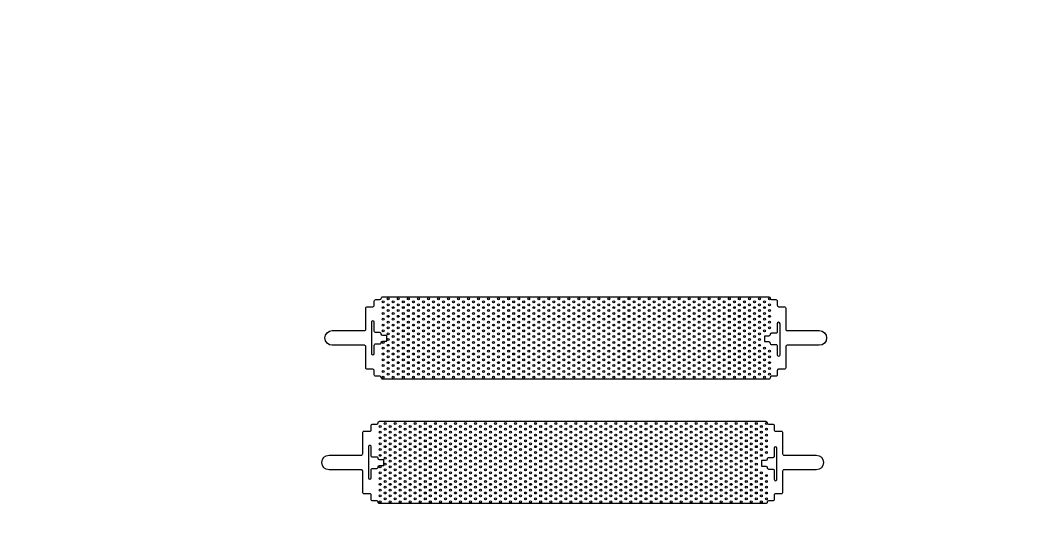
# Model space of a CAD drawing. Extents: x -291495 to 135863, y 5915 to 271227.
# Drawn here: x 41363 to 72863, y 84622 to 100386 of the extents above; entities that cross this region are included whole.
import ezdxf

# ---------------------------------------------------------------- set-up
doc = ezdxf.new("R2010")
doc.units = 13

msp = doc.modelspace()

# ---------------------------------------------------------------- linework, layer by layer
for p, q in [((52646, 89299), (52646, 89299)), ((52550, 85430), (52550, 85430))]:
    msp.add_line(p, q)
for points in [[(66198, 90288), (65198, 90288, 0.414214), (65154, 90245), (65154, 89588, -0.414214), (65110, 89545), (64935, 89545, 0.414214), (64891, 89501), (64891, 89370, -0.414214), (64848, 89326), (64716, 89326, 0.410904), (64673, 89283, -0.417531), (64629, 89238), (52629, 89238, -0.417531), (52585, 89283, 0.410904), (52541, 89326), (52410, 89326, -0.414214), (52366, 89370), (52366, 89501, 0.414214), (52323, 89545), (52148, 89545, -0.414214), (52104, 89588), (52104, 90245, 0.414214), (52060, 90288), (51060, 90288, -1), (51060, 90745), (52060, 90745, 0.414214), (52104, 90789), (52104, 91445, -0.414214), (52148, 91489), (52323, 91489, 0.414214), (52366, 91533), (52366, 91664, -0.414214), (52410, 91708), (52541, 91708, 0.410904), (52585, 91751, -0.417531), (52629, 91795), (64629, 91795, -0.411139), (64673, 91751, 0.410904), (64716, 91708), (64848, 91708, -0.414214), (64891, 91664), (64891, 91533, 0.414214), (64935, 91489), (65110, 91489, -0.414214), (65154, 91445), (65154, 90789, 0.414214), (65198, 90745), (66198, 90745, -1), (66198, 90288)], [(66102, 86420), (65102, 86420, 0.414214), (65058, 86376), (65058, 85720, -0.414214), (65014, 85676), (64839, 85676, 0.414214), (64796, 85632), (64796, 85501, -0.414214), (64752, 85457), (64621, 85457, 0.410904), (64577, 85414, -0.417531), (64533, 85370), (52533, 85370, -0.417531), (52489, 85414, 0.410904), (52446, 85457), (52314, 85457, -0.414214), (52271, 85501), (52271, 85632, 0.414214), (52227, 85676), (52052, 85676, -0.414214), (52008, 85720), (52008, 86376, 0.414214), (51964, 86420), (50964, 86420, -1), (50964, 86877), (51964, 86877, 0.414214), (52008, 86920), (52008, 87577, -0.414214), (52052, 87620), (52227, 87620, 0.414214), (52271, 87664), (52271, 87795, -0.414214), (52314, 87839), (52446, 87839, 0.410904), (52489, 87882, -0.417531), (52533, 87927), (64533, 87927, -0.411139), (64577, 87882, 0.410904), (64621, 87839), (64752, 87839, -0.414214), (64796, 87795), (64796, 87664, 0.414214), (64839, 87620), (65014, 87620, -0.414214), (65058, 87577), (65058, 86920, 0.414214), (65102, 86877), (66102, 86877, -1), (66102, 86420)]]:
    msp.add_lwpolyline(points, format="xyb")
at = {"linetype": 'Continuous'}
for points in [[(52366, 91002, 1.000064), (52279, 91002), (52279, 90039, 1), (52366, 90039), (52366, 90290, -0.414214), (52410, 90334), (52541, 90334, 0.417531), (52585, 90378, -0.410904), (52629, 90421), (52760, 90421), (52760, 90596), (52629, 90596, -0.410904), (52585, 90639, 0.417531), (52541, 90684), (52410, 90684, -0.414214), (52366, 90727), (52366, 91002)], [(64891, 89996, 1.000064), (64979, 89996), (64979, 90959, 1), (64891, 90959), (64891, 90708, -0.414214), (64848, 90664), (64716, 90664, 0.417531), (64673, 90620, -0.410904), (64629, 90577), (64498, 90577), (64498, 90402), (64629, 90402, -0.410904), (64673, 90358, 0.417531), (64716, 90314), (64848, 90314, -0.414214), (64891, 90270), (64891, 89996)], [(52271, 87133, 1.000064), (52183, 87133), (52183, 86170, 1), (52271, 86170), (52271, 86421, -0.414214), (52314, 86465), (52446, 86465, 0.417531), (52489, 86509, -0.410904), (52533, 86552), (52664, 86552), (52664, 86727), (52533, 86727, -0.410904), (52489, 86771, 0.417531), (52446, 86815), (52314, 86815, -0.414214), (52271, 86858), (52271, 87133)], [(64796, 86127, 1.000064), (64883, 86127), (64883, 87090, 1), (64796, 87090), (64796, 86839, -0.414214), (64752, 86795), (64621, 86795, 0.417531), (64577, 86751, -0.410904), (64533, 86708), (64402, 86708), (64402, 86533), (64533, 86533, -0.410904), (64577, 86489, 0.417531), (64621, 86445), (64752, 86445, -0.414214), (64796, 86401), (64796, 86127)]]:
    msp.add_lwpolyline(points, format="xyb", dxfattribs=at)
for centre, radius in [((72134, 68123), 45000), ((52646, 91639), 30), ((52802, 91729), 30), ((52957, 91639), 30), ((53113, 91729), 30), ((53269, 91639), 30), ((53425, 91729), 30), ((53581, 91639), 30), ((53737, 91729), 30), ((53893, 91639), 30), ((54049, 91729), 30), ((54205, 91639), 30), ((54360, 91729), 30), ((54516, 91639), 30), ((54672, 91729), 30), ((54828, 91639), 30), ((54984, 91729), 30), ((55140, 91639), 30), ((55296, 91729), 30), ((55452, 91639), 30), ((55607, 91729), 30), ((55763, 91639), 30), ((55919, 91729), 30), ((56075, 91639), 30), ((56231, 91729), 30), ((56387, 91639), 30), ((56543, 91729), 30), ((56699, 91639), 30), ((56855, 91729), 30), ((57010, 91639), 30), ((57166, 91729), 30), ((57322, 91639), 30), ((57478, 91729), 30), ((57634, 91639), 30), ((57790, 91729), 30), ((57946, 91639), 30), ((58102, 91729), 30), ((58258, 91639), 30), ((58413, 91729), 30), ((58569, 91639), 30), ((58725, 91729), 30), ((58881, 91639), 30), ((59037, 91729), 30), ((59193, 91639), 30), ((59349, 91729), 30), ((59505, 91639), 30), ((59660, 91729), 30), ((59816, 91639), 30), ((59972, 91729), 30), ((60128, 91639), 30), ((60284, 91729), 30), ((60440, 91639), 30), ((60596, 91729), 30), ((60752, 91639), 30), ((60908, 91729), 30), ((61063, 91639), 30), ((61219, 91729), 30), ((61375, 91639), 30), ((61531, 91729), 30), ((61687, 91639), 30), ((61843, 91729), 30), ((61999, 91639), 30), ((62155, 91729), 30), ((62311, 91639), 30), ((62466, 91729), 30), ((62622, 91639), 30), ((62778, 91729), 30), ((62934, 91639), 30), ((63090, 91729), 30), ((63246, 91639), 30), ((63402, 91729), 30), ((63558, 91639), 30), ((63713, 91729), 30), ((63869, 91639), 30), ((64025, 91729), 30), ((64181, 91639), 30), ((64337, 91729), 30), ((64493, 91639), 30), ((64649, 91729), 30), ((52646, 91459), 30), ((52802, 91549), 30), ((52802, 91369), 30), ((52957, 91459), 30), ((53113, 91549), 30), ((53113, 91369), 30), ((53269, 91459), 30), ((53425, 91549), 30), ((53425, 91369), 30), ((53581, 91459), 30), ((53737, 91549), 30), ((53737, 91369), 30), ((53893, 91459), 30), ((54049, 91549), 30), ((54049, 91369), 30), ((54205, 91459), 30), ((54360, 91549), 30), ((54360, 91369), 30), ((54516, 91459), 30), ((54672, 91549), 30), ((54672, 91369), 30), ((54828, 91459), 30), ((54984, 91549), 30), ((54984, 91369), 30), ((55140, 91459), 30), ((55296, 91549), 30), ((55296, 91369), 30), ((55452, 91459), 30), ((55607, 91549), 30), ((55607, 91369), 30), ((55763, 91459), 30), ((55919, 91549), 30), ((55919, 91369), 30), ((56075, 91459), 30), ((56231, 91549), 30), ((56231, 91369), 30), ((56387, 91459), 30), ((56543, 91549), 30), ((56543, 91369), 30), ((56699, 91459), 30), ((56855, 91549), 30), ((56855, 91369), 30), ((57010, 91459), 30), ((57166, 91549), 30), ((57166, 91369), 30), ((57322, 91459), 30), ((57478, 91549), 30), ((57478, 91369), 30), ((57634, 91459), 30), ((57790, 91549), 30), ((57790, 91369), 30), ((57946, 91459), 30), ((58102, 91549), 30), ((58102, 91369), 30), ((58258, 91459), 30), ((58413, 91549), 30), ((58413, 91369), 30), ((58569, 91459), 30), ((58725, 91549), 30), ((58725, 91369), 30), ((58881, 91459), 30), ((59037, 91549), 30), ((59037, 91369), 30), ((59193, 91459), 30), ((59349, 91549), 30), ((59349, 91369), 30), ((59505, 91459), 30), ((59660, 91549), 30), ((59660, 91369), 30), ((59816, 91459), 30), ((59972, 91549), 30), ((59972, 91369), 30), ((60128, 91459), 30), ((60284, 91549), 30), ((60284, 91369), 30), ((60440, 91459), 30), ((60596, 91549), 30), ((60596, 91369), 30), ((60752, 91459), 30), ((60908, 91549), 30), ((60908, 91369), 30), ((61063, 91459), 30), ((61219, 91549), 30), ((61219, 91369), 30), ((61375, 91459), 30), ((61531, 91549), 30), ((61531, 91369), 30), ((61687, 91459), 30), ((61843, 91549), 30), ((61843, 91369), 30), ((61999, 91459), 30), ((62155, 91549), 30), ((62155, 91369), 30), ((62311, 91459), 30), ((62466, 91549), 30), ((62466, 91369), 30), ((62622, 91459), 30), ((62778, 91549), 30), ((62778, 91369), 30), ((62934, 91459), 30), ((63090, 91549), 30), ((63090, 91369), 30), ((63246, 91459), 30), ((63402, 91549), 30), ((63402, 91369), 30), ((63558, 91459), 30), ((63713, 91549), 30), ((63713, 91369), 30), ((63869, 91459), 30), ((64025, 91549), 30), ((64025, 91369), 30), ((64181, 91459), 30), ((64337, 91549), 30), ((64337, 91369), 30), ((64493, 91459), 30), ((64649, 91549), 30), ((64649, 91369), 30), ((52646, 91279), 30), ((52646, 91099), 30), ((52802, 91189), 30), ((52802, 91009), 30), ((52957, 91279), 30), ((52957, 91099), 30), ((53113, 91189), 30), ((53113, 91009), 30), ((53269, 91279), 30), ((53269, 91099), 30), ((53425, 91189), 30), ((53425, 91009), 30), ((53581, 91279), 30), ((53581, 91099), 30), ((53737, 91189), 30), ((53737, 91009), 30), ((53893, 91279), 30), ((53893, 91099), 30), ((54049, 91189), 30), ((54049, 91009), 30), ((54205, 91279), 30), ((54205, 91099), 30), ((54360, 91189), 30), ((54360, 91009), 30), ((54516, 91279), 30), ((54516, 91099), 30), ((54672, 91189), 30), ((54672, 91009), 30), ((54828, 91279), 30), ((54828, 91099), 30), ((54984, 91189), 30), ((54984, 91009), 30), ((55140, 91279), 30), ((55140, 91099), 30), ((55296, 91189), 30), ((55296, 91009), 30), ((55452, 91279), 30), ((55452, 91099), 30), ((55607, 91189), 30), ((55607, 91009), 30), ((55763, 91279), 30), ((55763, 91099), 30), ((55919, 91189), 30), ((55919, 91009), 30), ((56075, 91279), 30), ((56075, 91099), 30), ((56231, 91189), 30), ((56231, 91009), 30), ((56387, 91279), 30), ((56387, 91099), 30), ((56543, 91189), 30), ((56543, 91009), 30), ((56699, 91279), 30), ((56699, 91099), 30), ((56855, 91189), 30), ((56855, 91009), 30), ((57010, 91279), 30), ((57010, 91099), 30), ((57166, 91189), 30), ((57166, 91009), 30), ((57322, 91279), 30), ((57322, 91099), 30), ((57478, 91189), 30), ((57478, 91009), 30), ((57634, 91279), 30), ((57634, 91099), 30), ((57790, 91189), 30), ((57790, 91009), 30), ((57946, 91279), 30), ((57946, 91099), 30), ((58102, 91189), 30), ((58102, 91009), 30), ((58258, 91279), 30), ((58258, 91099), 30), ((58413, 91189), 30), ((58413, 91009), 30), ((58569, 91279), 30), ((58569, 91099), 30), ((58725, 91189), 30), ((58725, 91009), 30), ((58881, 91279), 30), ((58881, 91099), 30), ((59037, 91189), 30), ((59037, 91009), 30), ((59193, 91279), 30), ((59193, 91099), 30), ((59349, 91189), 30), ((59349, 91009), 30), ((59505, 91279), 30), ((59505, 91099), 30), ((59660, 91189), 30), ((59660, 91009), 30), ((59816, 91279), 30), ((59816, 91099), 30), ((59972, 91189), 30), ((59972, 91009), 30), ((60128, 91279), 30), ((60128, 91099), 30), ((60284, 91189), 30), ((60284, 91009), 30), ((60440, 91279), 30), ((60440, 91099), 30), ((60596, 91189), 30), ((60596, 91009), 30), ((60752, 91279), 30), ((60752, 91099), 30), ((60908, 91189), 30), ((60908, 91009), 30), ((61063, 91279), 30), ((61063, 91099), 30), ((61219, 91189), 30), ((61219, 91009), 30), ((61375, 91279), 30), ((61375, 91099), 30), ((61531, 91189), 30), ((61531, 91009), 30), ((61687, 91279), 30), ((61687, 91099), 30), ((61843, 91189), 30), ((61843, 91009), 30), ((61999, 91279), 30), ((61999, 91099), 30), ((62155, 91189), 30), ((62155, 91009), 30), ((62311, 91279), 30), ((62311, 91099), 30), ((62466, 91189), 30), ((62466, 91009), 30), ((62622, 91279), 30), ((62622, 91099), 30), ((62778, 91189), 30), ((62778, 91009), 30), ((62934, 91279), 30), ((62934, 91099), 30), ((63090, 91189), 30), ((63090, 91009), 30), ((63246, 91279), 30), ((63246, 91099), 30), ((63402, 91189), 30), ((63402, 91009), 30), ((63558, 91279), 30), ((63558, 91099), 30), ((63713, 91189), 30), ((63713, 91009), 30), ((63869, 91279), 30), ((63869, 91099), 30), ((64025, 91189), 30), ((64025, 91009), 30), ((64181, 91279), 30), ((64181, 91099), 30), ((64337, 91189), 30), ((64337, 91009), 30), ((64493, 91279), 30), ((64493, 91099), 30), ((64649, 91189), 30), ((64649, 91009), 30), ((52646, 90919), 30), ((52646, 90739), 30), ((52802, 90829), 30), ((52957, 90919), 30), ((52957, 90739), 30), ((53113, 90829), 30), ((53269, 90919), 30), ((53269, 90739), 30), ((53425, 90829), 30), ((53581, 90919), 30), ((53581, 90739), 30), ((53737, 90829), 30), ((53893, 90919), 30), ((53893, 90739), 30), ((54049, 90829), 30), ((54205, 90919), 30), ((54205, 90739), 30), ((54360, 90829), 30), ((54516, 90919), 30), ((54516, 90739), 30), ((54672, 90829), 30), ((54828, 90919), 30), ((54828, 90739), 30), ((54984, 90829), 30), ((55140, 90919), 30), ((55140, 90739), 30), ((55296, 90829), 30), ((55452, 90919), 30), ((55452, 90739), 30), ((55607, 90829), 30), ((55763, 90919), 30), ((55763, 90739), 30), ((55919, 90829), 30), ((56075, 90919), 30), ((56075, 90739), 30), ((56231, 90829), 30), ((56387, 90919), 30), ((56387, 90739), 30), ((56543, 90829), 30), ((56699, 90919), 30), ((56699, 90739), 30), ((56855, 90829), 30), ((57010, 90919), 30), ((57010, 90739), 30), ((57166, 90829), 30), ((57322, 90919), 30), ((57322, 90739), 30), ((57478, 90829), 30), ((57634, 90919), 30), ((57634, 90739), 30), ((57790, 90829), 30), ((57946, 90919), 30), ((57946, 90739), 30), ((58102, 90829), 30), ((58258, 90919), 30), ((58258, 90739), 30), ((58413, 90829), 30), ((58569, 90919), 30), ((58569, 90739), 30), ((58725, 90829), 30), ((58881, 90919), 30), ((58881, 90739), 30), ((59037, 90829), 30), ((59193, 90919), 30), ((59193, 90739), 30), ((59349, 90829), 30), ((59505, 90919), 30), ((59505, 90739), 30), ((59660, 90829), 30), ((59816, 90919), 30), ((59816, 90739), 30), ((59972, 90829), 30), ((60128, 90919), 30), ((60128, 90739), 30), ((60284, 90829), 30), ((60440, 90919), 30), ((60440, 90739), 30), ((60596, 90829), 30), ((60752, 90919), 30), ((60752, 90739), 30), ((60908, 90829), 30), ((61063, 90919), 30), ((61063, 90739), 30), ((61219, 90829), 30), ((61375, 90919), 30), ((61375, 90739), 30), ((61531, 90829), 30), ((61687, 90919), 30), ((61687, 90739), 30), ((61843, 90829), 30), ((61999, 90919), 30), ((61999, 90739), 30), ((62155, 90829), 30), ((62311, 90919), 30), ((62311, 90739), 30), ((62466, 90829), 30), ((62622, 90919), 30), ((62622, 90739), 30), ((62778, 90829), 30), ((62934, 90919), 30), ((62934, 90739), 30), ((63090, 90829), 30), ((63246, 90919), 30), ((63246, 90739), 30), ((63402, 90829), 30), ((63558, 90919), 30), ((63558, 90739), 30), ((63713, 90829), 30), ((63869, 90919), 30), ((63869, 90739), 30), ((64025, 90829), 30), ((64181, 90919), 30), ((64181, 90739), 30), ((64337, 90829), 30), ((64493, 90919), 30), ((64493, 90739), 30), ((64649, 90829), 30), ((52646, 90379), 30), ((52802, 90649), 30), ((52802, 90469), 30), ((52957, 90559), 30), ((52957, 90379), 30), ((53113, 90649), 30), ((53113, 90469), 30), ((53269, 90559), 30), ((53269, 90379), 30), ((53425, 90649), 30), ((53425, 90469), 30), ((53581, 90559), 30), ((53581, 90379), 30), ((53737, 90649), 30), ((53737, 90469), 30), ((53893, 90559), 30), ((53893, 90379), 30), ((54049, 90649), 30), ((54049, 90469), 30), ((54205, 90559), 30), ((54205, 90379), 30), ((54360, 90649), 30), ((54360, 90469), 30), ((54516, 90559), 30), ((54516, 90379), 30), ((54672, 90649), 30), ((54672, 90469), 30), ((54828, 90559), 30), ((54828, 90379), 30), ((54984, 90649), 30), ((54984, 90469), 30), ((55140, 90559), 30), ((55140, 90379), 30), ((55296, 90649), 30), ((55296, 90469), 30), ((55452, 90559), 30), ((55452, 90379), 30), ((55607, 90649), 30), ((55607, 90469), 30), ((55763, 90559), 30), ((55763, 90379), 30), ((55919, 90649), 30), ((55919, 90469), 30), ((56075, 90559), 30), ((56075, 90379), 30), ((56231, 90649), 30), ((56231, 90469), 30), ((56387, 90559), 30), ((56387, 90379), 30), ((56543, 90649), 30), ((56543, 90469), 30), ((56699, 90559), 30), ((56699, 90379), 30), ((56855, 90649), 30), ((56855, 90469), 30), ((57010, 90559), 30), ((57010, 90379), 30), ((57166, 90649), 30), ((57166, 90469), 30), ((57322, 90559), 30), ((57322, 90379), 30), ((57478, 90649), 30), ((57478, 90469), 30), ((57634, 90559), 30), ((57634, 90379), 30), ((57790, 90649), 30), ((57790, 90469), 30), ((57946, 90559), 30), ((57946, 90379), 30), ((58102, 90649), 30), ((58102, 90469), 30), ((58258, 90559), 30), ((58258, 90379), 30), ((58413, 90649), 30), ((58413, 90469), 30), ((58569, 90559), 30), ((58569, 90379), 30), ((58725, 90649), 30), ((58725, 90469), 30), ((58881, 90559), 30), ((58881, 90379), 30), ((59037, 90649), 30), ((59037, 90469), 30), ((59193, 90559), 30), ((59193, 90379), 30), ((59349, 90649), 30), ((59349, 90469), 30), ((59505, 90559), 30), ((59505, 90379), 30), ((59660, 90649), 30), ((59660, 90469), 30), ((59816, 90559), 30), ((59816, 90379), 30), ((59972, 90649), 30), ((59972, 90469), 30), ((60128, 90559), 30), ((60128, 90379), 30), ((60284, 90649), 30), ((60284, 90469), 30), ((60440, 90559), 30), ((60440, 90379), 30), ((60596, 90649), 30), ((60596, 90469), 30), ((60752, 90559), 30), ((60752, 90379), 30), ((60908, 90649), 30), ((60908, 90469), 30), ((61063, 90559), 30), ((61063, 90379), 30), ((61219, 90649), 30), ((61219, 90469), 30), ((61375, 90559), 30), ((61375, 90379), 30), ((61531, 90649), 30), ((61531, 90469), 30), ((61687, 90559), 30), ((61687, 90379), 30), ((61843, 90649), 30), ((61843, 90469), 30), ((61999, 90559), 30), ((61999, 90379), 30), ((62155, 90649), 30), ((62155, 90469), 30), ((62311, 90559), 30), ((62311, 90379), 30), ((62466, 90649), 30), ((62466, 90469), 30), ((62622, 90559), 30), ((62622, 90379), 30), ((62778, 90649), 30), ((62778, 90469), 30), ((62934, 90559), 30), ((62934, 90379), 30), ((63090, 90649), 30), ((63090, 90469), 30), ((63246, 90559), 30), ((63246, 90379), 30), ((63402, 90649), 30), ((63402, 90469), 30), ((63558, 90559), 30), ((63558, 90379), 30), ((63713, 90649), 30), ((63713, 90469), 30), ((63869, 90559), 30), ((63869, 90379), 30), ((64025, 90649), 30), ((64025, 90469), 30), ((64181, 90559), 30), ((64181, 90379), 30), ((64337, 90649), 30), ((64337, 90469), 30), ((52646, 90199), 30), ((52802, 90289), 30), ((52802, 90109), 30), ((52957, 90199), 30), ((53113, 90289), 30), ((53113, 90109), 30), ((53269, 90199), 30), ((53425, 90289), 30), ((53425, 90109), 30), ((53581, 90199), 30), ((53737, 90289), 30), ((53737, 90109), 30), ((53893, 90199), 30), ((54049, 90289), 30), ((54049, 90109), 30), ((54205, 90199), 30), ((54360, 90289), 30), ((54360, 90109), 30), ((54516, 90199), 30), ((54672, 90289), 30), ((54672, 90109), 30), ((54828, 90199), 30), ((54984, 90289), 30), ((54984, 90109), 30), ((55140, 90199), 30), ((55296, 90289), 30), ((55296, 90109), 30), ((55452, 90199), 30), ((55607, 90289), 30), ((55607, 90109), 30), ((55763, 90199), 30), ((55919, 90289), 30), ((55919, 90109), 30), ((56075, 90199), 30), ((56231, 90289), 30), ((56231, 90109), 30), ((56387, 90199), 30), ((56543, 90289), 30), ((56543, 90109), 30), ((56699, 90199), 30), ((56855, 90289), 30), ((56855, 90109), 30), ((57010, 90199), 30), ((57166, 90289), 30), ((57166, 90109), 30), ((57322, 90199), 30), ((57478, 90289), 30), ((57478, 90109), 30), ((57634, 90199), 30), ((57790, 90289), 30), ((57790, 90109), 30), ((57946, 90199), 30), ((58102, 90289), 30), ((58102, 90109), 30), ((58258, 90199), 30), ((58413, 90289), 30), ((58413, 90109), 30), ((58569, 90199), 30), ((58725, 90289), 30), ((58725, 90109), 30), ((58881, 90199), 30), ((59037, 90289), 30), ((59037, 90109), 30), ((59193, 90199), 30), ((59349, 90289), 30), ((59349, 90109), 30), ((59505, 90199), 30), ((59660, 90289), 30), ((59660, 90109), 30), ((59816, 90199), 30), ((59972, 90289), 30), ((59972, 90109), 30), ((60128, 90199), 30), ((60284, 90289), 30), ((60284, 90109), 30), ((60440, 90199), 30), ((60596, 90289), 30), ((60596, 90109), 30), ((60752, 90199), 30), ((60908, 90289), 30), ((60908, 90109), 30), ((61063, 90199), 30), ((61219, 90289), 30), ((61219, 90109), 30), ((61375, 90199), 30), ((61531, 90289), 30), ((61531, 90109), 30), ((61687, 90199), 30), ((61843, 90289), 30), ((61843, 90109), 30), ((61999, 90199), 30), ((62155, 90289), 30), ((62155, 90109), 30), ((62311, 90199), 30), ((62466, 90289), 30), ((62466, 90109), 30), ((62622, 90199), 30), ((62778, 90289), 30), ((62778, 90109), 30), ((62934, 90199), 30), ((63090, 90289), 30), ((63090, 90109), 30), ((63246, 90199), 30), ((63402, 90289), 30), ((63402, 90109), 30), ((63558, 90199), 30), ((63713, 90289), 30), ((63713, 90109), 30), ((63869, 90199), 30), ((64025, 90289), 30), ((64025, 90109), 30), ((64181, 90199), 30), ((64337, 90289), 30), ((64337, 90109), 30), ((64493, 90199), 30), ((64649, 90109), 30), ((52646, 90019), 30), ((52646, 89839), 30), ((52802, 89929), 30), ((52802, 89749), 30), ((52957, 90019), 30), ((52957, 89839), 30), ((53113, 89929), 30), ((53113, 89749), 30), ((53269, 90019), 30), ((53269, 89839), 30), ((53425, 89929), 30), ((53425, 89749), 30), ((53581, 90019), 30), ((53581, 89839), 30), ((53737, 89929), 30), ((53737, 89749), 30), ((53893, 90019), 30), ((53893, 89839), 30), ((54049, 89929), 30), ((54049, 89749), 30), ((54205, 90019), 30), ((54205, 89839), 30), ((54360, 89929), 30), ((54360, 89749), 30), ((54516, 90019), 30), ((54516, 89839), 30), ((54672, 89929), 30), ((54672, 89749), 30), ((54828, 90019), 30), ((54828, 89839), 30), ((54984, 89929), 30), ((54984, 89749), 30), ((55140, 90019), 30), ((55140, 89839), 30), ((55296, 89929), 30), ((55296, 89749), 30), ((55452, 90019), 30), ((55452, 89839), 30), ((55607, 89929), 30), ((55607, 89749), 30), ((55763, 90019), 30), ((55763, 89839), 30), ((55919, 89929), 30), ((55919, 89749), 30), ((56075, 90019), 30), ((56075, 89839), 30), ((56231, 89929), 30), ((56231, 89749), 30), ((56387, 90019), 30), ((56387, 89839), 30), ((56543, 89929), 30), ((56543, 89749), 30), ((56699, 90019), 30), ((56699, 89839), 30), ((56855, 89929), 30), ((56855, 89749), 30), ((57010, 90019), 30), ((57010, 89839), 30), ((57166, 89929), 30), ((57166, 89749), 30), ((57322, 90019), 30), ((57322, 89839), 30), ((57478, 89929), 30), ((57478, 89749), 30), ((57634, 90019), 30), ((57634, 89839), 30), ((57790, 89929), 30), ((57790, 89749), 30), ((57946, 90019), 30), ((57946, 89839), 30), ((58102, 89929), 30), ((58102, 89749), 30), ((58258, 90019), 30), ((58258, 89839), 30), ((58413, 89929), 30), ((58413, 89749), 30), ((58569, 90019), 30), ((58569, 89839), 30), ((58725, 89929), 30), ((58725, 89749), 30), ((58881, 90019), 30), ((58881, 89839), 30), ((59037, 89929), 30), ((59037, 89749), 30), ((59193, 90019), 30), ((59193, 89839), 30), ((59349, 89929), 30), ((59349, 89749), 30), ((59505, 90019), 30), ((59505, 89839), 30), ((59660, 89929), 30), ((59660, 89749), 30), ((59816, 90019), 30), ((59816, 89839), 30), ((59972, 89929), 30), ((59972, 89749), 30), ((60128, 90019), 30), ((60128, 89839), 30), ((60284, 89929), 30), ((60284, 89749), 30), ((60440, 90019), 30), ((60440, 89839), 30), ((60596, 89929), 30), ((60596, 89749), 30), ((60752, 90019), 30), ((60752, 89839), 30), ((60908, 89929), 30), ((60908, 89749), 30), ((61063, 90019), 30), ((61063, 89839), 30), ((61219, 89929), 30), ((61219, 89749), 30), ((61375, 90019), 30), ((61375, 89839), 30), ((61531, 89929), 30), ((61531, 89749), 30), ((61687, 90019), 30), ((61687, 89839), 30), ((61843, 89929), 30), ((61843, 89749), 30), ((61999, 90019), 30), ((61999, 89839), 30), ((62155, 89929), 30), ((62155, 89749), 30), ((62311, 90019), 30), ((62311, 89839), 30), ((62466, 89929), 30), ((62466, 89749), 30), ((62622, 90019), 30), ((62622, 89839), 30), ((62778, 89929), 30), ((62778, 89749), 30), ((62934, 90019), 30), ((62934, 89839), 30), ((63090, 89929), 30), ((63090, 89749), 30), ((63246, 90019), 30), ((63246, 89839), 30), ((63402, 89929), 30), ((63402, 89749), 30), ((63558, 90019), 30), ((63558, 89839), 30), ((63713, 89929), 30), ((63713, 89749), 30), ((63869, 90019), 30), ((63869, 89839), 30), ((64025, 89929), 30), ((64025, 89749), 30), ((64181, 90019), 30), ((64181, 89839), 30), ((64337, 89929), 30), ((64337, 89749), 30), ((64493, 90019), 30), ((64493, 89839), 30), ((64649, 89929), 30), ((64649, 89749), 30), ((52646, 89659), 30), ((52646, 89479), 30), ((52802, 89569), 30), ((52957, 89659), 30), ((52957, 89479), 30), ((53113, 89569), 30), ((53269, 89659), 30), ((53269, 89479), 30), ((53425, 89569), 30), ((53581, 89659), 30), ((53581, 89479), 30), ((53737, 89569), 30), ((53893, 89659), 30), ((53893, 89479), 30), ((54049, 89569), 30), ((54205, 89659), 30), ((54205, 89479), 30), ((54360, 89569), 30), ((54516, 89659), 30), ((54516, 89479), 30), ((54672, 89569), 30), ((54828, 89659), 30), ((54828, 89479), 30), ((54984, 89569), 30), ((55140, 89659), 30), ((55140, 89479), 30), ((55296, 89569), 30), ((55452, 89659), 30), ((55452, 89479), 30), ((55607, 89569), 30), ((55763, 89659), 30), ((55763, 89479), 30), ((55919, 89569), 30), ((56075, 89659), 30), ((56075, 89479), 30), ((56231, 89569), 30), ((56387, 89659), 30), ((56387, 89479), 30), ((56543, 89569), 30), ((56699, 89659), 30), ((56699, 89479), 30), ((56855, 89569), 30), ((57010, 89659), 30), ((57010, 89479), 30), ((57166, 89569), 30), ((57322, 89659), 30), ((57322, 89479), 30), ((57478, 89569), 30), ((57634, 89659), 30), ((57634, 89479), 30), ((57790, 89569), 30), ((57946, 89659), 30), ((57946, 89479), 30), ((58102, 89569), 30), ((58258, 89659), 30), ((58258, 89479), 30), ((58413, 89569), 30), ((58569, 89659), 30), ((58569, 89479), 30), ((58725, 89569), 30), ((58881, 89659), 30), ((58881, 89479), 30), ((59037, 89569), 30), ((59193, 89659), 30), ((59193, 89479), 30), ((59349, 89569), 30), ((59505, 89659), 30), ((59505, 89479), 30), ((59660, 89569), 30), ((59816, 89659), 30), ((59816, 89479), 30), ((59972, 89569), 30), ((60128, 89659), 30), ((60128, 89479), 30), ((60284, 89569), 30), ((60440, 89659), 30), ((60440, 89479), 30), ((60596, 89569), 30), ((60752, 89659), 30), ((60752, 89479), 30), ((60908, 89569), 30), ((61063, 89659), 30), ((61063, 89479), 30), ((61219, 89569), 30), ((61375, 89659), 30), ((61375, 89479), 30), ((61531, 89569), 30), ((61687, 89659), 30), ((61687, 89479), 30), ((61843, 89569), 30), ((61999, 89659), 30), ((61999, 89479), 30), ((62155, 89569), 30), ((62311, 89659), 30), ((62311, 89479), 30), ((62466, 89569), 30), ((62622, 89659), 30), ((62622, 89479), 30), ((62778, 89569), 30), ((62934, 89659), 30), ((62934, 89479), 30), ((63090, 89569), 30), ((63246, 89659), 30), ((63246, 89479), 30), ((63402, 89569), 30), ((63558, 89659), 30), ((63558, 89479), 30), ((63713, 89569), 30), ((63869, 89659), 30), ((63869, 89479), 30), ((64025, 89569), 30), ((64181, 89659), 30), ((64181, 89479), 30), ((64337, 89569), 30), ((64493, 89659), 30), ((64493, 89479), 30), ((64649, 89569), 30), ((52646, 89299), 30), ((52802, 89389), 30), ((52957, 89299), 30), ((53113, 89389), 30), ((53269, 89299), 30), ((53425, 89389), 30), ((53581, 89299), 30), ((53737, 89389), 30), ((53893, 89299), 30), ((54049, 89389), 30), ((54205, 89299), 30), ((54360, 89389), 30), ((54516, 89299), 30), ((54672, 89389), 30), ((54828, 89299), 30), ((54984, 89389), 30), ((55140, 89299), 30), ((55296, 89389), 30), ((55452, 89299), 30), ((55607, 89389), 30), ((55763, 89299), 30), ((55919, 89389), 30), ((56075, 89299), 30), ((56231, 89389), 30), ((56387, 89299), 30), ((56543, 89389), 30), ((56699, 89299), 30), ((56855, 89389), 30), ((57010, 89299), 30), ((57166, 89389), 30), ((57322, 89299), 30), ((57478, 89389), 30), ((57634, 89299), 30), ((57790, 89389), 30), ((57946, 89299), 30), ((58102, 89389), 30), ((58258, 89299), 30), ((58413, 89389), 30), ((58569, 89299), 30), ((58725, 89389), 30), ((58881, 89299), 30), ((59037, 89389), 30), ((59193, 89299), 30), ((59349, 89389), 30), ((59505, 89299), 30), ((59660, 89389), 30), ((59816, 89299), 30), ((59972, 89389), 30), ((60128, 89299), 30), ((60284, 89389), 30), ((60440, 89299), 30), ((60596, 89389), 30), ((60752, 89299), 30), ((60908, 89389), 30), ((61063, 89299), 30), ((61219, 89389), 30), ((61375, 89299), 30), ((61531, 89389), 30), ((61687, 89299), 30), ((61843, 89389), 30), ((61999, 89299), 30), ((62155, 89389), 30), ((62311, 89299), 30), ((62466, 89389), 30), ((62622, 89299), 30), ((62778, 89389), 30), ((62934, 89299), 30), ((63090, 89389), 30), ((63246, 89299), 30), ((63402, 89389), 30), ((63558, 89299), 30), ((63713, 89389), 30), ((63869, 89299), 30), ((64025, 89389), 30), ((64181, 89299), 30), ((64337, 89389), 30), ((64493, 89299), 30), ((64649, 89389), 30), ((52706, 87860), 30), ((53018, 87860), 30), ((53329, 87860), 30), ((53641, 87860), 30), ((53953, 87860), 30), ((54265, 87860), 30), ((54576, 87860), 30), ((54888, 87860), 30), ((55200, 87860), 30), ((55512, 87860), 30), ((55823, 87860), 30), ((56135, 87860), 30), ((56447, 87860), 30), ((56759, 87860), 30), ((57071, 87860), 30), ((57382, 87860), 30), ((57694, 87860), 30), ((58006, 87860), 30), ((58318, 87860), 30), ((58629, 87860), 30), ((58941, 87860), 30), ((59253, 87860), 30), ((59565, 87860), 30), ((59876, 87860), 30), ((60188, 87860), 30), ((60500, 87860), 30), ((60812, 87860), 30), ((61124, 87860), 30), ((61435, 87860), 30), ((61747, 87860), 30), ((62059, 87860), 30), ((62371, 87860), 30), ((62682, 87860), 30), ((62994, 87860), 30), ((63306, 87860), 30), ((63618, 87860), 30), ((63930, 87860), 30), ((64241, 87860), 30), ((64553, 87860), 30), ((52550, 87770), 30), ((52550, 87590), 30), ((52706, 87680), 30), ((52862, 87770), 30), ((52862, 87590), 30), ((53018, 87680), 30), ((53173, 87770), 30), ((53173, 87590), 30), ((53329, 87680), 30), ((53485, 87770), 30), ((53485, 87590), 30), ((53641, 87680), 30), ((53797, 87770), 30), ((53797, 87590), 30), ((53953, 87680), 30), ((54109, 87770), 30), ((54109, 87590), 30), ((54265, 87680), 30), ((54421, 87770), 30), ((54421, 87590), 30), ((54576, 87680), 30), ((54732, 87770), 30), ((54732, 87590), 30), ((54888, 87680), 30), ((55044, 87770), 30), ((55044, 87590), 30), ((55200, 87680), 30), ((55356, 87770), 30), ((55356, 87590), 30), ((55512, 87680), 30), ((55668, 87770), 30), ((55668, 87590), 30), ((55823, 87680), 30), ((55979, 87770), 30), ((55979, 87590), 30), ((56135, 87680), 30), ((56291, 87770), 30), ((56291, 87590), 30), ((56447, 87680), 30), ((56603, 87770), 30), ((56603, 87590), 30), ((56759, 87680), 30), ((56915, 87770), 30), ((56915, 87590), 30), ((57071, 87680), 30), ((57226, 87770), 30), ((57226, 87590), 30), ((57382, 87680), 30), ((57538, 87770), 30), ((57538, 87590), 30), ((57694, 87680), 30), ((57850, 87770), 30), ((57850, 87590), 30), ((58006, 87680), 30), ((58162, 87770), 30), ((58162, 87590), 30), ((58318, 87680), 30), ((58474, 87770), 30), ((58474, 87590), 30), ((58629, 87680), 30), ((58785, 87770), 30), ((58785, 87590), 30), ((58941, 87680), 30), ((59097, 87770), 30), ((59097, 87590), 30), ((59253, 87680), 30), ((59409, 87770), 30), ((59409, 87590), 30), ((59565, 87680), 30), ((59721, 87770), 30), ((59721, 87590), 30), ((59876, 87680), 30), ((60032, 87770), 30), ((60032, 87590), 30), ((60188, 87680), 30), ((60344, 87770), 30), ((60344, 87590), 30), ((60500, 87680), 30), ((60656, 87770), 30), ((60656, 87590), 30), ((60812, 87680), 30), ((60968, 87770), 30), ((60968, 87590), 30), ((61124, 87680), 30), ((61279, 87770), 30), ((61279, 87590), 30), ((61435, 87680), 30), ((61591, 87770), 30), ((61591, 87590), 30), ((61747, 87680), 30), ((61903, 87770), 30), ((61903, 87590), 30), ((62059, 87680), 30), ((62215, 87770), 30), ((62215, 87590), 30), ((62371, 87680), 30), ((62527, 87770), 30), ((62527, 87590), 30), ((62682, 87680), 30), ((62838, 87770), 30), ((62838, 87590), 30), ((62994, 87680), 30), ((63150, 87770), 30), ((63150, 87590), 30), ((63306, 87680), 30), ((63462, 87770), 30), ((63462, 87590), 30), ((63618, 87680), 30), ((63774, 87770), 30), ((63774, 87590), 30), ((63930, 87680), 30), ((64085, 87770), 30), ((64085, 87590), 30), ((64241, 87680), 30), ((64397, 87770), 30), ((64397, 87590), 30), ((64553, 87680), 30), ((52550, 87410), 30), ((52550, 87230), 30), ((52706, 87500), 30), ((52706, 87320), 30), ((52862, 87410), 30), ((52862, 87230), 30), ((53018, 87500), 30), ((53018, 87320), 30), ((53173, 87410), 30), ((53173, 87230), 30), ((53329, 87500), 30), ((53329, 87320), 30), ((53485, 87410), 30), ((53485, 87230), 30), ((53641, 87500), 30), ((53641, 87320), 30), ((53797, 87410), 30), ((53797, 87230), 30), ((53953, 87500), 30), ((53953, 87320), 30), ((54109, 87410), 30), ((54109, 87230), 30), ((54265, 87500), 30), ((54265, 87320), 30), ((54421, 87410), 30), ((54421, 87230), 30), ((54576, 87500), 30), ((54576, 87320), 30), ((54732, 87410), 30), ((54732, 87230), 30), ((54888, 87500), 30), ((54888, 87320), 30), ((55044, 87410), 30), ((55044, 87230), 30), ((55200, 87500), 30), ((55200, 87320), 30), ((55356, 87410), 30), ((55356, 87230), 30), ((55512, 87500), 30), ((55512, 87320), 30), ((55668, 87410), 30), ((55668, 87230), 30), ((55823, 87500), 30), ((55823, 87320), 30), ((55979, 87410), 30), ((55979, 87230), 30), ((56135, 87500), 30), ((56135, 87320), 30), ((56291, 87410), 30), ((56291, 87230), 30), ((56447, 87500), 30), ((56447, 87320), 30), ((56603, 87410), 30), ((56603, 87230), 30), ((56759, 87500), 30), ((56759, 87320), 30), ((56915, 87410), 30), ((56915, 87230), 30), ((57071, 87500), 30), ((57071, 87320), 30), ((57226, 87410), 30), ((57226, 87230), 30), ((57382, 87500), 30), ((57382, 87320), 30), ((57538, 87410), 30), ((57538, 87230), 30), ((57694, 87500), 30), ((57694, 87320), 30), ((57850, 87410), 30), ((57850, 87230), 30), ((58006, 87500), 30), ((58006, 87320), 30), ((58162, 87410), 30), ((58162, 87230), 30), ((58318, 87500), 30), ((58318, 87320), 30), ((58474, 87410), 30), ((58474, 87230), 30), ((58629, 87500), 30), ((58629, 87320), 30), ((58785, 87410), 30), ((58785, 87230), 30), ((58941, 87500), 30), ((58941, 87320), 30), ((59097, 87410), 30), ((59097, 87230), 30), ((59253, 87500), 30), ((59253, 87320), 30), ((59409, 87410), 30), ((59409, 87230), 30), ((59565, 87500), 30), ((59565, 87320), 30), ((59721, 87410), 30), ((59721, 87230), 30), ((59876, 87500), 30), ((59876, 87320), 30), ((60032, 87410), 30), ((60032, 87230), 30), ((60188, 87500), 30), ((60188, 87320), 30), ((60344, 87410), 30), ((60344, 87230), 30), ((60500, 87500), 30), ((60500, 87320), 30), ((60656, 87410), 30), ((60656, 87230), 30), ((60812, 87500), 30), ((60812, 87320), 30), ((60968, 87410), 30), ((60968, 87230), 30), ((61124, 87500), 30), ((61124, 87320), 30), ((61279, 87410), 30), ((61279, 87230), 30), ((61435, 87500), 30), ((61435, 87320), 30), ((61591, 87410), 30), ((61591, 87230), 30), ((61747, 87500), 30), ((61747, 87320), 30), ((61903, 87410), 30), ((61903, 87230), 30), ((62059, 87500), 30), ((62059, 87320), 30), ((62215, 87410), 30), ((62215, 87230), 30), ((62371, 87500), 30), ((62371, 87320), 30), ((62527, 87410), 30), ((62527, 87230), 30), ((62682, 87500), 30), ((62682, 87320), 30), ((62838, 87410), 30), ((62838, 87230), 30), ((62994, 87500), 30), ((62994, 87320), 30), ((63150, 87410), 30), ((63150, 87230), 30), ((63306, 87500), 30), ((63306, 87320), 30), ((63462, 87410), 30), ((63462, 87230), 30), ((63618, 87500), 30), ((63618, 87320), 30), ((63774, 87410), 30), ((63774, 87230), 30), ((63930, 87500), 30), ((63930, 87320), 30), ((64085, 87410), 30), ((64085, 87230), 30), ((64241, 87500), 30), ((64241, 87320), 30), ((64397, 87410), 30), ((64397, 87230), 30), ((64553, 87500), 30), ((64553, 87320), 30), ((52550, 87050), 30), ((52706, 87140), 30), ((52706, 86960), 30), ((52862, 87050), 30), ((53018, 87140), 30), ((53018, 86960), 30), ((53173, 87050), 30), ((53329, 87140), 30), ((53329, 86960), 30), ((53485, 87050), 30), ((53641, 87140), 30), ((53641, 86960), 30), ((53797, 87050), 30), ((53953, 87140), 30), ((53953, 86960), 30), ((54109, 87050), 30), ((54265, 87140), 30), ((54265, 86960), 30), ((54421, 87050), 30), ((54576, 87140), 30), ((54576, 86960), 30), ((54732, 87050), 30), ((54888, 87140), 30), ((54888, 86960), 30), ((55044, 87050), 30), ((55200, 87140), 30), ((55200, 86960), 30), ((55356, 87050), 30), ((55512, 87140), 30), ((55512, 86960), 30), ((55668, 87050), 30), ((55823, 87140), 30), ((55823, 86960), 30), ((55979, 87050), 30), ((56135, 87140), 30), ((56135, 86960), 30), ((56291, 87050), 30), ((56447, 87140), 30), ((56447, 86960), 30), ((56603, 87050), 30), ((56759, 87140), 30), ((56759, 86960), 30), ((56915, 87050), 30), ((57071, 87140), 30), ((57071, 86960), 30), ((57226, 87050), 30), ((57382, 87140), 30), ((57382, 86960), 30), ((57538, 87050), 30), ((57694, 87140), 30), ((57694, 86960), 30), ((57850, 87050), 30), ((58006, 87140), 30), ((58006, 86960), 30), ((58162, 87050), 30), ((58318, 87140), 30), ((58318, 86960), 30), ((58474, 87050), 30), ((58629, 87140), 30), ((58629, 86960), 30), ((58785, 87050), 30), ((58941, 87140), 30), ((58941, 86960), 30), ((59097, 87050), 30), ((59253, 87140), 30), ((59253, 86960), 30), ((59409, 87050), 30), ((59565, 87140), 30), ((59565, 86960), 30), ((59721, 87050), 30), ((59876, 87140), 30), ((59876, 86960), 30), ((60032, 87050), 30), ((60188, 87140), 30), ((60188, 86960), 30), ((60344, 87050), 30), ((60500, 87140), 30), ((60500, 86960), 30), ((60656, 87050), 30), ((60812, 87140), 30), ((60812, 86960), 30), ((60968, 87050), 30), ((61124, 87140), 30), ((61124, 86960), 30), ((61279, 87050), 30), ((61435, 87140), 30), ((61435, 86960), 30), ((61591, 87050), 30), ((61747, 87140), 30), ((61747, 86960), 30), ((61903, 87050), 30), ((62059, 87140), 30), ((62059, 86960), 30), ((62215, 87050), 30), ((62371, 87140), 30), ((62371, 86960), 30), ((62527, 87050), 30), ((62682, 87140), 30), ((62682, 86960), 30), ((62838, 87050), 30), ((62994, 87140), 30), ((62994, 86960), 30), ((63150, 87050), 30), ((63306, 87140), 30), ((63306, 86960), 30), ((63462, 87050), 30), ((63618, 87140), 30), ((63618, 86960), 30), ((63774, 87050), 30), ((63930, 87140), 30), ((63930, 86960), 30), ((64085, 87050), 30), ((64241, 87140), 30), ((64241, 86960), 30), ((64397, 87050), 30), ((64553, 87140), 30), ((64553, 86960), 30), ((52550, 86870), 30), ((52706, 86780), 30), ((52706, 86600), 30), ((52862, 86870), 30), ((52862, 86690), 30), ((53018, 86780), 30), ((53018, 86600), 30), ((53173, 86870), 30), ((53173, 86690), 30), ((53329, 86780), 30), ((53329, 86600), 30), ((53485, 86870), 30), ((53485, 86690), 30), ((53641, 86780), 30), ((53641, 86600), 30), ((53797, 86870), 30), ((53797, 86690), 30), ((53953, 86780), 30), ((53953, 86600), 30), ((54109, 86870), 30), ((54109, 86690), 30), ((54265, 86780), 30), ((54265, 86600), 30), ((54421, 86870), 30), ((54421, 86690), 30), ((54576, 86780), 30), ((54576, 86600), 30), ((54732, 86870), 30), ((54732, 86690), 30), ((54888, 86780), 30), ((54888, 86600), 30), ((55044, 86870), 30), ((55044, 86690), 30), ((55200, 86780), 30), ((55200, 86600), 30), ((55356, 86870), 30), ((55356, 86690), 30), ((55512, 86780), 30), ((55512, 86600), 30), ((55668, 86870), 30), ((55668, 86690), 30), ((55823, 86780), 30), ((55823, 86600), 30), ((55979, 86870), 30), ((55979, 86690), 30), ((56135, 86780), 30), ((56135, 86600), 30), ((56291, 86870), 30), ((56291, 86690), 30), ((56447, 86780), 30), ((56447, 86600), 30), ((56603, 86870), 30), ((56603, 86690), 30), ((56759, 86780), 30), ((56759, 86600), 30), ((56915, 86870), 30), ((56915, 86690), 30), ((57071, 86780), 30), ((57071, 86600), 30), ((57226, 86870), 30), ((57226, 86690), 30), ((57382, 86780), 30), ((57382, 86600), 30), ((57538, 86870), 30), ((57538, 86690), 30), ((57694, 86780), 30), ((57694, 86600), 30), ((57850, 86870), 30), ((57850, 86690), 30), ((58006, 86780), 30), ((58006, 86600), 30), ((58162, 86870), 30), ((58162, 86690), 30), ((58318, 86780), 30), ((58318, 86600), 30), ((58474, 86870), 30), ((58474, 86690), 30), ((58629, 86780), 30), ((58629, 86600), 30), ((58785, 86870), 30), ((58785, 86690), 30), ((58941, 86780), 30), ((58941, 86600), 30), ((59097, 86870), 30), ((59097, 86690), 30), ((59253, 86780), 30), ((59253, 86600), 30), ((59409, 86870), 30), ((59409, 86690), 30), ((59565, 86780), 30), ((59565, 86600), 30), ((59721, 86870), 30), ((59721, 86690), 30), ((59876, 86780), 30), ((59876, 86600), 30), ((60032, 86870), 30), ((60032, 86690), 30), ((60188, 86780), 30), ((60188, 86600), 30), ((60344, 86870), 30), ((60344, 86690), 30), ((60500, 86780), 30), ((60500, 86600), 30), ((60656, 86870), 30), ((60656, 86690), 30), ((60812, 86780), 30), ((60812, 86600), 30), ((60968, 86870), 30), ((60968, 86690), 30), ((61124, 86780), 30), ((61124, 86600), 30), ((61279, 86870), 30), ((61279, 86690), 30), ((61435, 86780), 30), ((61435, 86600), 30), ((61591, 86870), 30), ((61591, 86690), 30), ((61747, 86780), 30), ((61747, 86600), 30), ((61903, 86870), 30), ((61903, 86690), 30), ((62059, 86780), 30), ((62059, 86600), 30), ((62215, 86870), 30), ((62215, 86690), 30), ((62371, 86780), 30), ((62371, 86600), 30), ((62527, 86870), 30), ((62527, 86690), 30), ((62682, 86780), 30), ((62682, 86600), 30), ((62838, 86870), 30), ((62838, 86690), 30), ((62994, 86780), 30), ((62994, 86600), 30), ((63150, 86870), 30), ((63150, 86690), 30), ((63306, 86780), 30), ((63306, 86600), 30), ((63462, 86870), 30), ((63462, 86690), 30), ((63618, 86780), 30), ((63618, 86600), 30), ((63774, 86870), 30), ((63774, 86690), 30), ((63930, 86780), 30), ((63930, 86600), 30), ((64085, 86870), 30), ((64085, 86690), 30), ((64241, 86780), 30), ((64241, 86600), 30), ((64397, 86870), 30), ((52550, 86510), 30), ((52550, 86330), 30), ((52706, 86420), 30), ((52862, 86510), 30), ((52862, 86330), 30), ((53018, 86420), 30), ((53173, 86510), 30), ((53173, 86330), 30), ((53329, 86420), 30), ((53485, 86510), 30), ((53485, 86330), 30), ((53641, 86420), 30), ((53797, 86510), 30), ((53797, 86330), 30), ((53953, 86420), 30), ((54109, 86510), 30), ((54109, 86330), 30), ((54265, 86420), 30), ((54421, 86510), 30), ((54421, 86330), 30), ((54576, 86420), 30), ((54732, 86510), 30), ((54732, 86330), 30), ((54888, 86420), 30), ((55044, 86510), 30), ((55044, 86330), 30), ((55200, 86420), 30), ((55356, 86510), 30), ((55356, 86330), 30), ((55512, 86420), 30), ((55668, 86510), 30), ((55668, 86330), 30), ((55823, 86420), 30), ((55979, 86510), 30), ((55979, 86330), 30), ((56135, 86420), 30), ((56291, 86510), 30), ((56291, 86330), 30), ((56447, 86420), 30), ((56603, 86510), 30), ((56603, 86330), 30), ((56759, 86420), 30), ((56915, 86510), 30), ((56915, 86330), 30), ((57071, 86420), 30), ((57226, 86510), 30), ((57226, 86330), 30), ((57382, 86420), 30), ((57538, 86510), 30), ((57538, 86330), 30), ((57694, 86420), 30), ((57850, 86510), 30), ((57850, 86330), 30), ((58006, 86420), 30), ((58162, 86510), 30), ((58162, 86330), 30), ((58318, 86420), 30), ((58474, 86510), 30), ((58474, 86330), 30), ((58629, 86420), 30), ((58785, 86510), 30), ((58785, 86330), 30), ((58941, 86420), 30), ((59097, 86510), 30), ((59097, 86330), 30), ((59253, 86420), 30), ((59409, 86510), 30), ((59409, 86330), 30), ((59565, 86420), 30), ((59721, 86510), 30), ((59721, 86330), 30), ((59876, 86420), 30), ((60032, 86510), 30), ((60032, 86330), 30), ((60188, 86420), 30), ((60344, 86510), 30), ((60344, 86330), 30), ((60500, 86420), 30), ((60656, 86510), 30), ((60656, 86330), 30), ((60812, 86420), 30), ((60968, 86510), 30), ((60968, 86330), 30), ((61124, 86420), 30), ((61279, 86510), 30), ((61279, 86330), 30), ((61435, 86420), 30), ((61591, 86510), 30), ((61591, 86330), 30), ((61747, 86420), 30), ((61903, 86510), 30), ((61903, 86330), 30), ((62059, 86420), 30), ((62215, 86510), 30), ((62215, 86330), 30), ((62371, 86420), 30), ((62527, 86510), 30), ((62527, 86330), 30), ((62682, 86420), 30), ((62838, 86510), 30), ((62838, 86330), 30), ((62994, 86420), 30), ((63150, 86510), 30), ((63150, 86330), 30), ((63306, 86420), 30), ((63462, 86510), 30), ((63462, 86330), 30), ((63618, 86420), 30), ((63774, 86510), 30), ((63774, 86330), 30), ((63930, 86420), 30), ((64085, 86510), 30), ((64085, 86330), 30), ((64241, 86420), 30), ((64397, 86330), 30), ((52550, 86150), 30), ((52550, 85970), 30), ((52706, 86240), 30), ((52706, 86060), 30), ((52862, 86150), 30), ((52862, 85970), 30), ((53018, 86240), 30), ((53018, 86060), 30), ((53173, 86150), 30), ((53173, 85970), 30), ((53329, 86240), 30), ((53329, 86060), 30), ((53485, 86150), 30), ((53485, 85970), 30), ((53641, 86240), 30), ((53641, 86060), 30), ((53797, 86150), 30), ((53797, 85970), 30), ((53953, 86240), 30), ((53953, 86060), 30), ((54109, 86150), 30), ((54109, 85970), 30), ((54265, 86240), 30), ((54265, 86060), 30), ((54421, 86150), 30), ((54421, 85970), 30), ((54576, 86240), 30), ((54576, 86060), 30), ((54732, 86150), 30), ((54732, 85970), 30), ((54888, 86240), 30), ((54888, 86060), 30), ((55044, 86150), 30), ((55044, 85970), 30), ((55200, 86240), 30), ((55200, 86060), 30), ((55356, 86150), 30), ((55356, 85970), 30), ((55512, 86240), 30), ((55512, 86060), 30), ((55668, 86150), 30), ((55668, 85970), 30), ((55823, 86240), 30), ((55823, 86060), 30), ((55979, 86150), 30), ((55979, 85970), 30), ((56135, 86240), 30), ((56135, 86060), 30), ((56291, 86150), 30), ((56291, 85970), 30), ((56447, 86240), 30), ((56447, 86060), 30), ((56603, 86150), 30), ((56603, 85970), 30), ((56759, 86240), 30), ((56759, 86060), 30), ((56915, 86150), 30), ((56915, 85970), 30), ((57071, 86240), 30), ((57071, 86060), 30), ((57226, 86150), 30), ((57226, 85970), 30), ((57382, 86240), 30), ((57382, 86060), 30), ((57538, 86150), 30), ((57538, 85970), 30), ((57694, 86240), 30), ((57694, 86060), 30), ((57850, 86150), 30), ((57850, 85970), 30), ((58006, 86240), 30), ((58006, 86060), 30), ((58162, 86150), 30), ((58162, 85970), 30), ((58318, 86240), 30), ((58318, 86060), 30), ((58474, 86150), 30), ((58474, 85970), 30), ((58629, 86240), 30), ((58629, 86060), 30), ((58785, 86150), 30), ((58785, 85970), 30), ((58941, 86240), 30), ((58941, 86060), 30), ((59097, 86150), 30), ((59097, 85970), 30), ((59253, 86240), 30), ((59253, 86060), 30), ((59409, 86150), 30), ((59409, 85970), 30), ((59565, 86240), 30), ((59565, 86060), 30), ((59721, 86150), 30), ((59721, 85970), 30), ((59876, 86240), 30), ((59876, 86060), 30), ((60032, 86150), 30), ((60032, 85970), 30), ((60188, 86240), 30), ((60188, 86060), 30), ((60344, 86150), 30), ((60344, 85970), 30), ((60500, 86240), 30), ((60500, 86060), 30), ((60656, 86150), 30), ((60656, 85970), 30), ((60812, 86240), 30), ((60812, 86060), 30), ((60968, 86150), 30), ((60968, 85970), 30), ((61124, 86240), 30), ((61124, 86060), 30), ((61279, 86150), 30), ((61279, 85970), 30), ((61435, 86240), 30), ((61435, 86060), 30), ((61591, 86150), 30), ((61591, 85970), 30), ((61747, 86240), 30), ((61747, 86060), 30), ((61903, 86150), 30), ((61903, 85970), 30), ((62059, 86240), 30), ((62059, 86060), 30), ((62215, 86150), 30), ((62215, 85970), 30), ((62371, 86240), 30), ((62371, 86060), 30), ((62527, 86150), 30), ((62527, 85970), 30), ((62682, 86240), 30), ((62682, 86060), 30), ((62838, 86150), 30), ((62838, 85970), 30), ((62994, 86240), 30), ((62994, 86060), 30), ((63150, 86150), 30), ((63150, 85970), 30), ((63306, 86240), 30), ((63306, 86060), 30), ((63462, 86150), 30), ((63462, 85970), 30), ((63618, 86240), 30), ((63618, 86060), 30), ((63774, 86150), 30), ((63774, 85970), 30), ((63930, 86240), 30), ((63930, 86060), 30), ((64085, 86150), 30), ((64085, 85970), 30), ((64241, 86240), 30), ((64241, 86060), 30), ((64397, 86150), 30), ((64397, 85970), 30), ((64553, 86240), 30), ((64553, 86060), 30), ((52550, 85790), 30), ((52706, 85880), 30), ((52706, 85700), 30), ((52862, 85790), 30), ((53018, 85880), 30), ((53018, 85700), 30), ((53173, 85790), 30), ((53329, 85880), 30), ((53329, 85700), 30), ((53485, 85790), 30), ((53641, 85880), 30), ((53641, 85700), 30), ((53797, 85790), 30), ((53953, 85880), 30), ((53953, 85700), 30), ((54109, 85790), 30), ((54265, 85880), 30), ((54265, 85700), 30), ((54421, 85790), 30), ((54576, 85880), 30), ((54576, 85700), 30), ((54732, 85790), 30), ((54888, 85880), 30), ((54888, 85700), 30), ((55044, 85790), 30), ((55200, 85880), 30), ((55200, 85700), 30), ((55356, 85790), 30), ((55512, 85880), 30), ((55512, 85700), 30), ((55668, 85790), 30), ((55823, 85880), 30), ((55823, 85700), 30), ((55979, 85790), 30), ((56135, 85880), 30), ((56135, 85700), 30), ((56291, 85790), 30), ((56447, 85880), 30), ((56447, 85700), 30), ((56603, 85790), 30), ((56759, 85880), 30), ((56759, 85700), 30), ((56915, 85790), 30), ((57071, 85880), 30), ((57071, 85700), 30), ((57226, 85790), 30), ((57382, 85880), 30), ((57382, 85700), 30), ((57538, 85790), 30), ((57694, 85880), 30), ((57694, 85700), 30), ((57850, 85790), 30), ((58006, 85880), 30), ((58006, 85700), 30), ((58162, 85790), 30), ((58318, 85880), 30), ((58318, 85700), 30), ((58474, 85790), 30), ((58629, 85880), 30), ((58629, 85700), 30), ((58785, 85790), 30), ((58941, 85880), 30), ((58941, 85700), 30), ((59097, 85790), 30), ((59253, 85880), 30), ((59253, 85700), 30), ((59409, 85790), 30), ((59565, 85880), 30), ((59565, 85700), 30), ((59721, 85790), 30), ((59876, 85880), 30), ((59876, 85700), 30), ((60032, 85790), 30), ((60188, 85880), 30), ((60188, 85700), 30), ((60344, 85790), 30), ((60500, 85880), 30), ((60500, 85700), 30), ((60656, 85790), 30), ((60812, 85880), 30), ((60812, 85700), 30), ((60968, 85790), 30), ((61124, 85880), 30), ((61124, 85700), 30), ((61279, 85790), 30), ((61435, 85880), 30), ((61435, 85700), 30), ((61591, 85790), 30), ((61747, 85880), 30), ((61747, 85700), 30), ((61903, 85790), 30), ((62059, 85880), 30), ((62059, 85700), 30), ((62215, 85790), 30), ((62371, 85880), 30), ((62371, 85700), 30), ((62527, 85790), 30), ((62682, 85880), 30), ((62682, 85700), 30), ((62838, 85790), 30), ((62994, 85880), 30), ((62994, 85700), 30), ((63150, 85790), 30), ((63306, 85880), 30), ((63306, 85700), 30), ((63462, 85790), 30), ((63618, 85880), 30), ((63618, 85700), 30), ((63774, 85790), 30), ((63930, 85880), 30), ((63930, 85700), 30), ((64085, 85790), 30), ((64241, 85880), 30), ((64241, 85700), 30), ((64397, 85790), 30), ((64553, 85880), 30), ((64553, 85700), 30), ((52550, 85610), 30), ((52550, 85430), 30), ((52706, 85520), 30), ((52862, 85610), 30), ((52862, 85430), 30), ((53018, 85520), 30), ((53173, 85610), 30), ((53173, 85430), 30), ((53329, 85520), 30), ((53485, 85610), 30), ((53485, 85430), 30), ((53641, 85520), 30), ((53797, 85610), 30), ((53797, 85430), 30), ((53953, 85520), 30), ((54109, 85610), 30), ((54109, 85430), 30), ((54265, 85520), 30), ((54421, 85610), 30), ((54421, 85430), 30), ((54576, 85520), 30), ((54732, 85610), 30), ((54732, 85430), 30), ((54888, 85520), 30), ((55044, 85610), 30), ((55044, 85430), 30), ((55200, 85520), 30), ((55356, 85610), 30), ((55356, 85430), 30), ((55512, 85520), 30), ((55668, 85610), 30), ((55668, 85430), 30), ((55823, 85520), 30), ((55979, 85610), 30), ((55979, 85430), 30), ((56135, 85520), 30), ((56291, 85610), 30), ((56291, 85430), 30), ((56447, 85520), 30), ((56603, 85610), 30), ((56603, 85430), 30), ((56759, 85520), 30), ((56915, 85610), 30), ((56915, 85430), 30), ((57071, 85520), 30), ((57226, 85610), 30), ((57226, 85430), 30), ((57382, 85520), 30), ((57538, 85610), 30), ((57538, 85430), 30), ((57694, 85520), 30), ((57850, 85610), 30), ((57850, 85430), 30), ((58006, 85520), 30), ((58162, 85610), 30), ((58162, 85430), 30), ((58318, 85520), 30), ((58474, 85610), 30), ((58474, 85430), 30), ((58629, 85520), 30), ((58785, 85610), 30), ((58785, 85430), 30), ((58941, 85520), 30), ((59097, 85610), 30), ((59097, 85430), 30), ((59253, 85520), 30), ((59409, 85610), 30), ((59409, 85430), 30), ((59565, 85520), 30), ((59721, 85610), 30), ((59721, 85430), 30), ((59876, 85520), 30), ((60032, 85610), 30), ((60032, 85430), 30), ((60188, 85520), 30), ((60344, 85610), 30), ((60344, 85430), 30), ((60500, 85520), 30), ((60656, 85610), 30), ((60656, 85430), 30), ((60812, 85520), 30), ((60968, 85610), 30), ((60968, 85430), 30), ((61124, 85520), 30), ((61279, 85610), 30), ((61279, 85430), 30), ((61435, 85520), 30), ((61591, 85610), 30), ((61591, 85430), 30), ((61747, 85520), 30), ((61903, 85610), 30), ((61903, 85430), 30), ((62059, 85520), 30), ((62215, 85610), 30), ((62215, 85430), 30), ((62371, 85520), 30), ((62527, 85610), 30), ((62527, 85430), 30), ((62682, 85520), 30), ((62838, 85610), 30), ((62838, 85430), 30), ((62994, 85520), 30), ((63150, 85610), 30), ((63150, 85430), 30), ((63306, 85520), 30), ((63462, 85610), 30), ((63462, 85430), 30), ((63618, 85520), 30), ((63774, 85610), 30), ((63774, 85430), 30), ((63930, 85520), 30), ((64085, 85610), 30), ((64085, 85430), 30), ((64241, 85520), 30), ((64397, 85610), 30), ((64397, 85430), 30), ((64553, 85520), 30)]:
    msp.add_circle(centre, radius)

doc.saveas('drawing.dxf')
